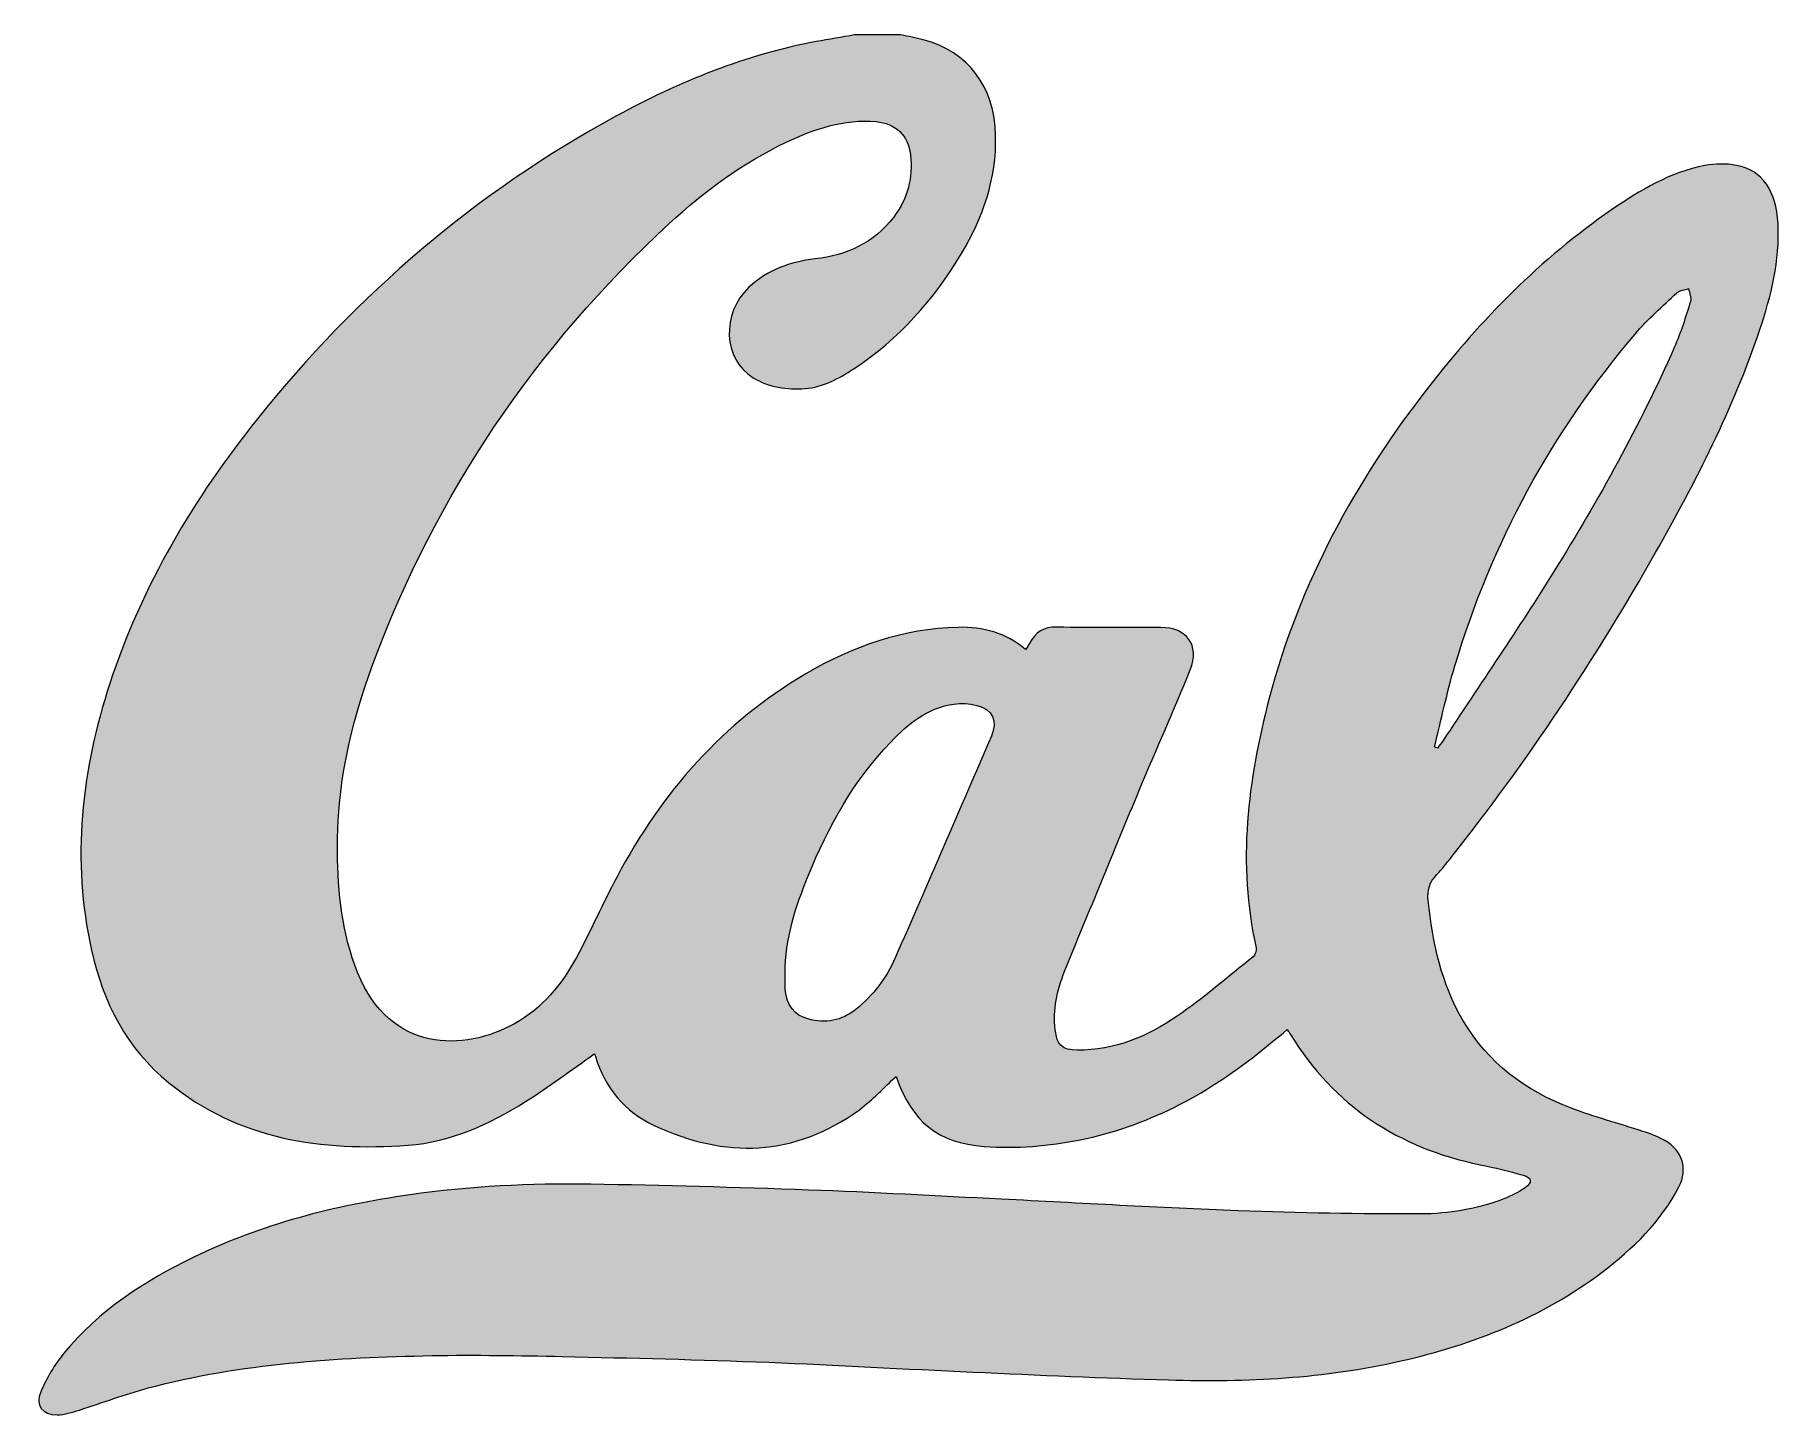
# Model space of a CAD drawing. Extents: x 34 to 476, y -430 to -81.
import ezdxf

# ---------------------------------------------------------------- set-up
doc = ezdxf.new("R2010")
doc.units = 0
doc.header["$MEASUREMENT"] = 0
doc.layers.add('Layer 1', color=7, linetype='Continuous', lineweight=0)

msp = doc.modelspace()

# ---------------------------------------------------------------- hatches: boundary and pattern name
at = {"layer": 'Layer 1', "true_color": 0xfdc427, "transparency": 33554687}
h = msp.add_hatch(color=40, dxfattribs=at)
h.dxf.hatch_style = 2
edge = h.paths.add_edge_path()
edge.add_spline(control_points=[(388.58, -261.11), (388.83, -261.21), (389.08, -261.31), (389.33, -261.41), (389.81, -260.77), (390.31, -260.15), (390.75, -259.49), (400.14, -245.23), (409.81, -231.14), (418.83, -216.64), (430.17, -198.41), (440.61, -179.64), (449.27, -159.96), (450.93, -156.18), (452.18, -152.21), (453.4, -148.26), (453.69, -147.32), (453.1, -146.11), (452.92, -145.02), (451.92, -145.36), (450.66, -145.43), (449.95, -146.09), (446.33, -149.47), (442.56, -152.76), (439.37, -156.53), (418.35, -181.39), (403.03, -209.39), (393.73, -240.6), (391.72, -247.35), (390.28, -254.27), (388.58, -261.11)], knot_values=[0, 0, 0, 0, 1, 1, 1, 2, 2, 2, 3, 3, 3, 4, 4, 4, 5, 5, 5, 6, 6, 6, 7, 7, 7, 8, 8, 8, 9, 9, 9, 10, 10, 10, 10], degree=3, periodic=0)
edge = h.paths.add_edge_path()
edge.add_spline(control_points=[(224.23, -318.45), (224.23, -319.83), (224.11, -321.23), (224.25, -322.6), (224.64, -326.61), (226.57, -329.06), (229.95, -329.98), (234.4, -331.2), (238.48, -330.48), (242.12, -327.56), (246.53, -324.03), (249.85, -319.63), (252.09, -314.49), (260.25, -295.79), (268.32, -277.06), (276.42, -258.34), (278.06, -254.56), (276.74, -251.54), (272.71, -250.57), (270.87, -250.12), (268.82, -249.99), (266.94, -250.25), (260.28, -251.16), (255.38, -255.24), (250.94, -259.86), (241.55, -269.63), (235.12, -281.28), (230.05, -293.71), (226.82, -301.64), (224.19, -309.75), (224.23, -318.45)], knot_values=[0, 0, 0, 0, 1, 1, 1, 2, 2, 2, 3, 3, 3, 4, 4, 4, 5, 5, 5, 6, 6, 6, 7, 7, 7, 8, 8, 8, 9, 9, 9, 10, 10, 10, 10], degree=3, periodic=0)
edge = h.paths.add_edge_path()
edge.add_spline(control_points=[(253.51, -80.77), (255.39, -81.18), (257.28, -81.51), (259.13, -82), (270.68, -85.07), (277.16, -93.76), (277.49, -106.31), (277.77, -117.19), (274.28, -126.96), (268.85, -136.14), (261.91, -147.86), (253, -157.79), (241.56, -165.33), (237.81, -167.81), (233.86, -169.98), (229.26, -170.35), (224.64, -170.72), (220.13, -170.04), (216.11, -167.59), (208.5, -162.95), (207.99, -151.35), (215.03, -144.7), (219.74, -140.26), (225.58, -138.26), (231.8, -137.51), (239.87, -136.55), (246.66, -133.48), (251.68, -126.94), (255.29, -122.24), (256.56, -116.89), (255.93, -111.08), (255.41, -106.25), (252.16, -103.15), (247.23, -102.73), (239.07, -102.02), (231.64, -104.55), (224.44, -107.98), (213.45, -113.21), (203.75, -120.37), (194.87, -128.57), (161.04, -159.83), (135.86, -196.97), (119.83, -240.18), (114.16, -255.46), (110.64, -271.25), (110.85, -287.64), (110.98, -298.07), (112.03, -308.41), (115.99, -318.26), (124.16, -338.53), (142.94, -338.34), (155.71, -331.19), (162.67, -327.3), (167.63, -321.34), (171.37, -314.45), (175.01, -307.74), (178.04, -300.69), (181.65, -293.96), (193.04, -272.64), (208.39, -254.91), (229.44, -242.58), (241.33, -235.62), (254.05, -231.17), (268.01, -230.82), (274.36, -230.66), (280.09, -232.21), (285.08, -236.41), (285.45, -235.85), (285.78, -235.4), (286.04, -234.9), (287.54, -232.06), (289.64, -230.68), (293.09, -230.77), (301.81, -231), (310.53, -230.84), (319.25, -230.85), (325.89, -230.85), (329.23, -235.36), (326.74, -241.59), (322.66, -251.78), (318.12, -261.79), (313.9, -271.92), (307.5, -287.31), (301.16, -302.73), (294.88, -318.17), (292.99, -322.81), (291.98, -327.63), (292.57, -332.72), (293.02, -336.59), (294.3, -337.89), (298.16, -337.9), (307.56, -337.93), (315.92, -334.51), (323.44, -329.3), (330.11, -324.69), (336.31, -319.37), (342.65, -314.27), (343.19, -313.84), (343.6, -312.68), (343.44, -311.99), (338.63, -290.6), (341.3, -269.57), (346.76, -248.76), (354.43, -219.59), (368.62, -193.66), (387.06, -169.98), (400.39, -152.87), (415.43, -137.46), (433.39, -125.12), (440.65, -120.12), (448.2, -115.55), (457.03, -113.87), (459.61, -113.38), (462.44, -113.33), (465.01, -113.82), (471.64, -115.07), (475.08, -120.26), (475.54, -128.59), (476.07, -137.97), (473.81, -146.85), (470.87, -155.6), (464.22, -175.35), (454.79, -193.82), (444.56, -211.89), (429.25, -238.93), (412.13, -264.77), (392.78, -289.1), (391.61, -290.57), (390.51, -292.11), (389.19, -293.43), (387.33, -295.3), (386.72, -297.38), (387, -300.01), (388.11, -310.71), (390.31, -321.06), (395.85, -330.46), (402.16, -341.19), (411.61, -348.12), (423, -352.51), (428.98, -354.81), (435.21, -356.44), (441.31, -358.46), (443.23, -359.09), (445.17, -359.8), (446.92, -360.79), (451.4, -363.34), (452.79, -367.93), (450.45, -372.5), (445.88, -381.4), (438.84, -388.16), (431, -394.11), (415.81, -405.64), (398.48, -412.39), (380.04, -416.61), (360.69, -421.05), (341.04, -422), (321.29, -421.42), (304.78, -420.92), (288.27, -420.17), (271.76, -419.43), (254.52, -418.66), (237.29, -417.62), (220.05, -416.95), (202.64, -416.28), (185.22, -415.86), (167.8, -415.48), (156.81, -415.24), (145.81, -415.05), (134.82, -415.26), (110.62, -415.72), (86.5, -417.19), (62.96, -423.45), (57.08, -425.02), (51.37, -427.21), (45.56, -429.03), (43.72, -429.61), (41.79, -430.23), (39.9, -430.26), (36.25, -430.32), (34.29, -427.77), (35.76, -424.43), (37.27, -420.98), (39.23, -417.58), (41.61, -414.67), (50.45, -403.87), (61.92, -396.44), (74.32, -390.41), (91.68, -381.97), (110.14, -377.24), (129.19, -374.53), (144.38, -372.36), (159.66, -371.62), (174.98, -371.86), (193.37, -372.14), (211.77, -372.65), (230.16, -373.32), (246.42, -373.91), (262.68, -374.83), (278.94, -375.64), (298.94, -376.63), (318.93, -377.84), (338.93, -378.59), (354.3, -379.17), (369.7, -379.38), (385.08, -379.37), (392.24, -379.36), (399.35, -378.13), (406.12, -375.56), (408, -374.84), (409.85, -373.9), (411.5, -372.75), (413.43, -371.4), (413.29, -370.24), (411.05, -369.57), (407.48, -368.49), (403.82, -367.67), (400.16, -366.92), (379.5, -362.66), (363.24, -352.05), (352.14, -333.9), (351.93, -333.56), (351.69, -333.25), (351.3, -332.69), (348.74, -334.79), (346.28, -336.86), (343.76, -338.85), (330.41, -349.38), (315.74, -357.19), (298.93, -360.59), (290.9, -362.22), (282.79, -362.86), (274.63, -362.26), (262.81, -361.39), (256.39, -356.17), (252.31, -344.55), (249.23, -347.37), (246.37, -350.52), (242.99, -352.98), (226.57, -364.94), (209.03, -365.36), (191.09, -356.98), (183.67, -353.51), (178.57, -347.5), (176.17, -339.46), (176.09, -339.16), (175.91, -338.89), (175.9, -338.85), (170.08, -342.92), (164.46, -347.21), (158.49, -350.93), (149.37, -356.62), (139.58, -361.19), (128.76, -361.96), (106.88, -363.53), (85.9, -360.61), (68.18, -346.15), (57.53, -337.47), (51.56, -325.81), (48.63, -312.6), (43.53, -289.64), (46.02, -267.14), (53.26, -245.01), (61.35, -220.25), (74.47, -198.23), (90.65, -177.99), (115.86, -146.45), (146, -120.64), (181.52, -101.29), (197.46, -92.61), (214.15, -85.82), (232.09, -82.47), (235.31, -81.87), (238.55, -81.34), (241.78, -80.77), (245.69, -80.77), (249.6, -80.77), (253.51, -80.77)], knot_values=[0, 0, 0, 0, 1, 1, 1, 2, 2, 2, 3, 3, 3, 4, 4, 4, 5, 5, 5, 6, 6, 6, 7, 7, 7, 8, 8, 8, 9, 9, 9, 10, 10, 10, 11, 11, 11, 12, 12, 12, 13, 13, 13, 14, 14, 14, 15, 15, 15, 16, 16, 16, 17, 17, 17, 18, 18, 18, 19, 19, 19, 20, 20, 20, 21, 21, 21, 22, 22, 22, 23, 23, 23, 24, 24, 24, 25, 25, 25, 26, 26, 26, 27, 27, 27, 28, 28, 28, 29, 29, 29, 30, 30, 30, 31, 31, 31, 32, 32, 32, 33, 33, 33, 34, 34, 34, 35, 35, 35, 36, 36, 36, 37, 37, 37, 38, 38, 38, 39, 39, 39, 40, 40, 40, 41, 41, 41, 42, 42, 42, 43, 43, 43, 44, 44, 44, 45, 45, 45, 46, 46, 46, 47, 47, 47, 48, 48, 48, 49, 49, 49, 50, 50, 50, 51, 51, 51, 52, 52, 52, 53, 53, 53, 54, 54, 54, 55, 55, 55, 56, 56, 56, 57, 57, 57, 58, 58, 58, 59, 59, 59, 60, 60, 60, 61, 61, 61, 62, 62, 62, 63, 63, 63, 64, 64, 64, 65, 65, 65, 66, 66, 66, 67, 67, 67, 68, 68, 68, 69, 69, 69, 70, 70, 70, 71, 71, 71, 72, 72, 72, 73, 73, 73, 74, 74, 74, 75, 75, 75, 76, 76, 76, 77, 77, 77, 78, 78, 78, 79, 79, 79, 80, 80, 80, 81, 81, 81, 82, 82, 82, 83, 83, 83, 84, 84, 84, 85, 85, 85, 86, 86, 86, 87, 87, 87, 88, 88, 88, 89, 89, 89, 90, 90, 90, 91, 91, 91, 92, 92, 92, 92], degree=3, periodic=0)

# ---------------------------------------------------------------- linework, layer by layer
at = {"layer": 'Layer 1'}
for points, knots in [([(253.51, -80.77), (255.39, -81.18), (257.28, -81.51), (259.13, -82), (270.68, -85.07), (277.16, -93.76), (277.49, -106.31), (277.77, -117.19), (274.28, -126.96), (268.85, -136.14), (261.91, -147.86), (253, -157.79), (241.56, -165.33), (237.81, -167.81), (233.86, -169.98), (229.26, -170.35), (224.64, -170.72), (220.13, -170.04), (216.11, -167.59), (208.5, -162.95), (207.99, -151.35), (215.03, -144.7), (219.74, -140.26), (225.58, -138.26), (231.8, -137.51), (239.87, -136.55), (246.66, -133.48), (251.68, -126.94), (255.29, -122.24), (256.56, -116.89), (255.93, -111.08), (255.41, -106.25), (252.16, -103.15), (247.23, -102.73), (239.07, -102.02), (231.64, -104.55), (224.44, -107.98), (213.45, -113.21), (203.75, -120.37), (194.87, -128.57), (161.04, -159.83), (135.86, -196.97), (119.83, -240.18), (114.16, -255.46), (110.64, -271.25), (110.85, -287.64), (110.98, -298.07), (112.03, -308.41), (115.99, -318.26), (124.16, -338.53), (142.94, -338.34), (155.71, -331.19), (162.67, -327.3), (167.63, -321.34), (171.37, -314.45), (175.01, -307.74), (178.04, -300.69), (181.65, -293.96), (193.04, -272.64), (208.39, -254.91), (229.44, -242.58), (241.33, -235.62), (254.05, -231.17), (268.01, -230.82), (274.36, -230.66), (280.09, -232.21), (285.08, -236.41), (285.45, -235.85), (285.78, -235.4), (286.04, -234.9), (287.54, -232.06), (289.64, -230.68), (293.09, -230.77), (301.81, -231), (310.53, -230.84), (319.25, -230.85), (325.89, -230.85), (329.23, -235.36), (326.74, -241.59), (322.66, -251.78), (318.12, -261.79), (313.9, -271.92), (307.5, -287.31), (301.16, -302.73), (294.88, -318.17), (292.99, -322.81), (291.98, -327.63), (292.57, -332.72), (293.02, -336.59), (294.3, -337.89), (298.16, -337.9), (307.56, -337.93), (315.92, -334.51), (323.44, -329.3), (330.11, -324.69), (336.31, -319.37), (342.65, -314.27), (343.19, -313.84), (343.6, -312.68), (343.44, -311.99), (338.63, -290.6), (341.3, -269.57), (346.76, -248.76), (354.43, -219.59), (368.62, -193.66), (387.06, -169.98), (400.39, -152.87), (415.43, -137.46), (433.39, -125.12), (440.65, -120.12), (448.2, -115.55), (457.03, -113.87), (459.61, -113.38), (462.44, -113.33), (465.01, -113.82), (471.64, -115.07), (475.08, -120.26), (475.54, -128.59), (476.07, -137.97), (473.81, -146.85), (470.87, -155.6), (464.22, -175.35), (454.79, -193.82), (444.56, -211.89), (429.25, -238.93), (412.13, -264.77), (392.78, -289.1), (391.61, -290.57), (390.51, -292.11), (389.19, -293.43), (387.33, -295.3), (386.72, -297.38), (387, -300.01), (388.11, -310.71), (390.31, -321.06), (395.85, -330.46), (402.16, -341.19), (411.61, -348.12), (423, -352.51), (428.98, -354.81), (435.21, -356.44), (441.31, -358.46), (443.23, -359.09), (445.17, -359.8), (446.92, -360.79), (451.4, -363.34), (452.79, -367.93), (450.45, -372.5), (445.88, -381.4), (438.84, -388.16), (431, -394.11), (415.81, -405.64), (398.48, -412.39), (380.04, -416.61), (360.69, -421.05), (341.04, -422), (321.29, -421.42), (304.78, -420.92), (288.27, -420.17), (271.76, -419.43), (254.52, -418.66), (237.29, -417.62), (220.05, -416.95), (202.64, -416.28), (185.22, -415.86), (167.8, -415.48), (156.81, -415.24), (145.81, -415.05), (134.82, -415.26), (110.62, -415.72), (86.5, -417.19), (62.96, -423.45), (57.08, -425.02), (51.37, -427.21), (45.56, -429.03), (43.72, -429.61), (41.79, -430.23), (39.9, -430.26), (36.25, -430.32), (34.29, -427.77), (35.76, -424.43), (37.27, -420.98), (39.23, -417.58), (41.61, -414.67), (50.45, -403.87), (61.92, -396.44), (74.32, -390.41), (91.68, -381.97), (110.14, -377.24), (129.19, -374.53), (144.38, -372.36), (159.66, -371.62), (174.98, -371.86), (193.37, -372.14), (211.77, -372.65), (230.16, -373.32), (246.42, -373.91), (262.68, -374.83), (278.94, -375.64), (298.94, -376.63), (318.93, -377.84), (338.93, -378.59), (354.3, -379.17), (369.7, -379.38), (385.08, -379.37), (392.24, -379.36), (399.35, -378.13), (406.12, -375.56), (408, -374.84), (409.85, -373.9), (411.5, -372.75), (413.43, -371.4), (413.29, -370.24), (411.05, -369.57), (407.48, -368.49), (403.82, -367.67), (400.16, -366.92), (379.5, -362.66), (363.24, -352.05), (352.14, -333.9), (351.93, -333.56), (351.69, -333.25), (351.3, -332.69), (348.74, -334.79), (346.28, -336.86), (343.76, -338.85), (330.41, -349.38), (315.74, -357.19), (298.93, -360.59), (290.9, -362.22), (282.79, -362.86), (274.63, -362.26), (262.81, -361.39), (256.39, -356.17), (252.31, -344.55), (249.23, -347.37), (246.37, -350.52), (242.99, -352.98), (226.57, -364.94), (209.03, -365.36), (191.09, -356.98), (183.67, -353.51), (178.57, -347.5), (176.17, -339.46), (176.09, -339.16), (175.91, -338.89), (175.9, -338.85), (170.08, -342.92), (164.46, -347.21), (158.49, -350.93), (149.37, -356.62), (139.58, -361.19), (128.76, -361.96), (106.88, -363.53), (85.9, -360.61), (68.18, -346.15), (57.53, -337.47), (51.56, -325.81), (48.63, -312.6), (43.53, -289.64), (46.02, -267.14), (53.26, -245.01), (61.35, -220.25), (74.47, -198.23), (90.65, -177.99), (115.86, -146.45), (146, -120.64), (181.52, -101.29), (197.46, -92.61), (214.15, -85.82), (232.09, -82.47), (235.31, -81.87), (238.55, -81.34), (241.78, -80.77), (245.69, -80.77), (249.6, -80.77), (253.51, -80.77)], [0, 0, 0, 0, 1, 1, 1, 2, 2, 2, 3, 3, 3, 4, 4, 4, 5, 5, 5, 6, 6, 6, 7, 7, 7, 8, 8, 8, 9, 9, 9, 10, 10, 10, 11, 11, 11, 12, 12, 12, 13, 13, 13, 14, 14, 14, 15, 15, 15, 16, 16, 16, 17, 17, 17, 18, 18, 18, 19, 19, 19, 20, 20, 20, 21, 21, 21, 22, 22, 22, 23, 23, 23, 24, 24, 24, 25, 25, 25, 26, 26, 26, 27, 27, 27, 28, 28, 28, 29, 29, 29, 30, 30, 30, 31, 31, 31, 32, 32, 32, 33, 33, 33, 34, 34, 34, 35, 35, 35, 36, 36, 36, 37, 37, 37, 38, 38, 38, 39, 39, 39, 40, 40, 40, 41, 41, 41, 42, 42, 42, 43, 43, 43, 44, 44, 44, 45, 45, 45, 46, 46, 46, 47, 47, 47, 48, 48, 48, 49, 49, 49, 50, 50, 50, 51, 51, 51, 52, 52, 52, 53, 53, 53, 54, 54, 54, 55, 55, 55, 56, 56, 56, 57, 57, 57, 58, 58, 58, 59, 59, 59, 60, 60, 60, 61, 61, 61, 62, 62, 62, 63, 63, 63, 64, 64, 64, 65, 65, 65, 66, 66, 66, 67, 67, 67, 68, 68, 68, 69, 69, 69, 70, 70, 70, 71, 71, 71, 72, 72, 72, 73, 73, 73, 74, 74, 74, 75, 75, 75, 76, 76, 76, 77, 77, 77, 78, 78, 78, 79, 79, 79, 80, 80, 80, 81, 81, 81, 82, 82, 82, 83, 83, 83, 84, 84, 84, 85, 85, 85, 86, 86, 86, 87, 87, 87, 88, 88, 88, 89, 89, 89, 90, 90, 90, 91, 91, 91, 92, 92, 92, 92]), ([(388.58, -261.11), (388.83, -261.21), (389.08, -261.31), (389.33, -261.41), (389.81, -260.77), (390.31, -260.15), (390.75, -259.49), (400.14, -245.23), (409.81, -231.14), (418.83, -216.64), (430.17, -198.41), (440.61, -179.64), (449.27, -159.96), (450.93, -156.18), (452.18, -152.21), (453.4, -148.26), (453.69, -147.32), (453.1, -146.11), (452.92, -145.02), (451.92, -145.36), (450.66, -145.43), (449.95, -146.09), (446.33, -149.47), (442.56, -152.76), (439.37, -156.53), (418.35, -181.39), (403.03, -209.39), (393.73, -240.6), (391.72, -247.35), (390.28, -254.27), (388.58, -261.11)], [0, 0, 0, 0, 1, 1, 1, 2, 2, 2, 3, 3, 3, 4, 4, 4, 5, 5, 5, 6, 6, 6, 7, 7, 7, 8, 8, 8, 9, 9, 9, 10, 10, 10, 10]), ([(224.23, -318.45), (224.23, -319.83), (224.11, -321.23), (224.25, -322.6), (224.64, -326.61), (226.57, -329.06), (229.95, -329.98), (234.4, -331.2), (238.48, -330.48), (242.12, -327.56), (246.53, -324.03), (249.85, -319.63), (252.09, -314.49), (260.25, -295.79), (268.32, -277.06), (276.42, -258.34), (278.06, -254.56), (276.74, -251.54), (272.71, -250.57), (270.87, -250.12), (268.82, -249.99), (266.94, -250.25), (260.28, -251.16), (255.38, -255.24), (250.94, -259.86), (241.55, -269.63), (235.12, -281.28), (230.05, -293.71), (226.82, -301.64), (224.19, -309.75), (224.23, -318.45)], [0, 0, 0, 0, 1, 1, 1, 2, 2, 2, 3, 3, 3, 4, 4, 4, 5, 5, 5, 6, 6, 6, 7, 7, 7, 8, 8, 8, 9, 9, 9, 10, 10, 10, 10])]:
    msp.add_open_spline(points, degree=3, knots=knots, dxfattribs=at)

doc.saveas('drawing.dxf')
